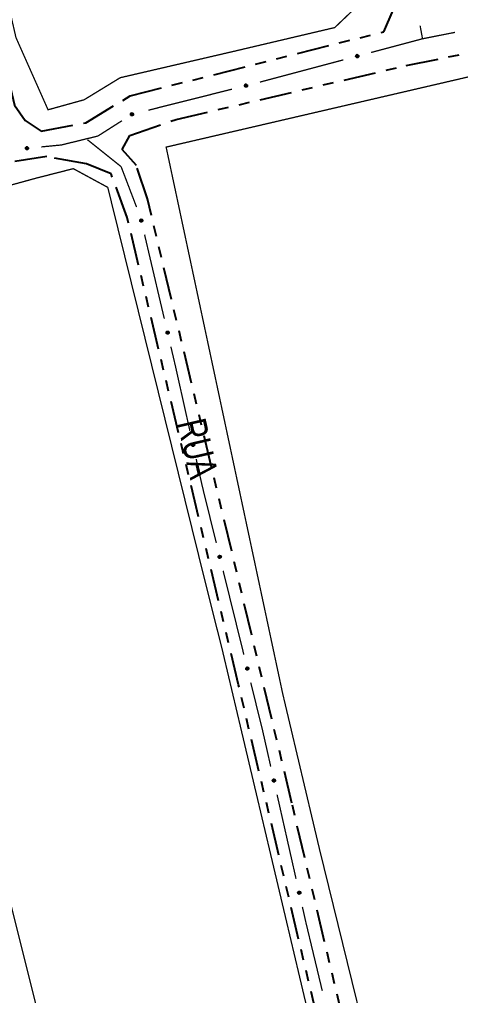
# Model space of a CAD drawing. Extents: x 212200 to 214553, y 4880545 to 4882659.
# Drawn here: x 213280.8 to 213342.1, y 4881436.7 to 4881572.4 of the extents above; entities that cross this region are included whole.
import ezdxf

# ---------------------------------------------------------------- set-up
doc = ezdxf.new("R2010")
doc.units = 0
doc.header["$LTSCALE"] = 1.5
doc.header["$MEASUREMENT"] = 0
doc.linetypes.add('TRACO_12', pattern=[2.5, 2, -0.5])
doc.linetypes.add('TRACO_25', pattern=[8, 3, -1, 1, -1, 1, -1])
for name, color, linetype in [('RU-QUADRA', 210, 'CONTINUOUS'), ('SV-EIXO-RUA-N-PAV', 6, 'CONTINUOUS'), ('SV-RUA-NAO-PAV', 7, 'CONTINUOUS'), ('SV-TXT-RUA-N-PAV', 7, 'CONTINUOUS')]:
    doc.layers.add(name, color=color, linetype=linetype)
doc.styles.add('ARIAL', font='ARIAL.SHX')

msp = doc.modelspace()

# ---------------------------------------------------------------- linework, layer by layer
at = {"layer": 'RU-QUADRA', "linetype": 'TRACO_12', "const_width": 0.18, "flags": 128}
for points in [[(213344.778858, 4881366.276218), (213378.799979, 4881374.044821), (213396.852874, 4881374.817639), (213478.953712, 4881379.8545), (213474.924223, 4881403.024061), (213469.887362, 4881436.771031), (213458.302581, 4881503.257599), (213447.725172, 4881582.840006), (213445.041887, 4881600.656325), (213445.947015, 4881606.268115), (213445.584964, 4881615.500416), (213443.050607, 4881628.172201), (213439.430097, 4881641.206037), (213436.352663, 4881654.511412), (213432.913179, 4881676.415497), (213424.04, 4881720.13), (213420.06, 4881746.92), (213416.62, 4881769.64), (213413.91, 4881786.3), (213411.55, 4881800.33), (213411.19, 4881811.19), (213409.741914, 4881822.774616), (213409.02, 4881829.83), (213406.81, 4881839.02), (213400.09, 4881878.83), (213395.74, 4881904.23), (213392.64, 4881917.97), (213389.95, 4881935.66), (213384.95, 4881968.42), (213379.07, 4882006.96), (213374.51, 4882036.01), (213370.41, 4882056.76), (213364.068246, 4882088.857105), (213326.173552, 4882079.914974), (213344.45, 4881998.51), (213356.54, 4881944.19), (213367.46, 4881897.23), (213373.36, 4881871.74), (213382.04, 4881834.04), (213383.15, 4881828.27), (213375.44, 4881824.4), (213367.96, 4881822.45), (213351.54, 4881818.46), (213345.05, 4881817.69), (213342.628249, 4881816.344882), (213341.223762, 4881814.35693), (213342.83, 4881805.84), (213357.5, 4881752.05), (213364.62, 4881726.72), (213382.045012, 4881666.64012), (213390.19116, 4881636.318349), (213401.414741, 4881597.759917), (213405.397302, 4881591.967101), (213408.941341, 4881583.847378), (213407.430283, 4881579.314203), (213301.152511, 4881554.633584), (213317.361297, 4881478.650507), (213322.418793, 4881457.280693)], [(213232.463787, 4881790.360215), (213230.791194, 4881785.063672), (213232.823333, 4881768.749712), (213244.509946, 4881723.761306), (213269.818353, 4881615.295533), (213280.272056, 4881569.85677), (213284.732302, 4881559.821215), (213289.75008, 4881561.215042), (213294.767857, 4881564.281462), (213310.378721, 4881567.905412), (213324.595757, 4881571.250597), (213330.449831, 4881576.825906), (213324.595757, 4881603.866151), (213308.706128, 4881668.679111), (213277.623784, 4881796.493054), (213269.260822, 4881798.165647), (213254.486255, 4881795.099227), (213245.286996, 4881792.869104), (213239.154157, 4881791.754042)], [(213337.798852, 4881362.800366), (213338.403396, 4881360.284183), (213319.709325, 4881353.756286), (213304.756498, 4881348.534816), (213301.190597, 4881362.8018), (213275.749395, 4881464.590699), (213261.532303, 4881513.238985), (213254.298, 4881542.427949), (213283.075685, 4881550.317487), (213288.245285, 4881551.637408), (213293.035513, 4881549.037476), (213299.198638, 4881524.085994), (213306.553584, 4881494.309418), (213308.964995, 4881484.729758), (213315.982088, 4881455.056658)]]:
    msp.add_lwpolyline(points, close=True, dxfattribs=at)
at = {"layer": 'SV-EIXO-RUA-N-PAV', "const_width": 0.18}
for points in [[(213336.468535, 4881571.515363), (213336.650624, 4881570.532081)], [(213336.756303, 4881569.680928), (213329.655695, 4881567.78957)], [(213336.650624, 4881570.532081), (213336.808245, 4881569.680928)], [(213337.395603, 4881569.808025), (213336.756303, 4881569.680928)], [(213341.318823, 4881570.587989), (213337.395603, 4881569.808025)], [(213325.790465, 4881566.760005), (213314.194778, 4881563.671312)], [(213310.3172, 4881562.689438), (213298.679601, 4881559.762617)], [(213295.008717, 4881558.303642), (213292.478878, 4881556.691217)], [(213291.670431, 4881556.175944), (213286.773824, 4881554.976774)], [(213292.478878, 4881556.691217), (213291.670431, 4881556.175944)], [(213286.580091, 4881554.92933), (213283.792336, 4881554.66201)], [(213286.773824, 4881554.976774), (213286.580091, 4881554.92933)], [(213290.216048, 4881555.656521), (213294.120392, 4881552.533046)], [(213294.120392, 4881552.533046), (213294.890851, 4881551.916679)], [(213294.890851, 4881551.916679), (213297.038437, 4881546.299916)], [(213298.152084, 4881542.46701), (213300.895623, 4881530.784844)], [(213301.810136, 4881526.890789), (213302.267393, 4881524.943761)], [(213302.267393, 4881524.943761), (213302.422477, 4881524.283403)], [(213302.422477, 4881524.283403), (213304.456596, 4881515.186371)], [(213305.329451, 4881511.282767), (213305.984093, 4881508.355064)], [(213305.984093, 4881508.355064), (213306.162319, 4881507.558)], [(213306.162319, 4881507.558), (213308.124244, 4881499.613412)], [(213309.08324, 4881495.730072), (213311.960226, 4881484.080053)], [(213312.919222, 4881480.196713), (213314.357715, 4881474.371703)], [(213314.357715, 4881474.371703), (213314.576963, 4881473.483885)], [(213314.576963, 4881473.483885), (213315.696509, 4881468.523136)], [(213316.577087, 4881464.621267), (213319.218819, 4881452.915659)], [(213320.099397, 4881449.01379), (213320.539685, 4881447.062855)], [(213320.539685, 4881447.062855), (213320.602263, 4881446.78557)], [(213320.602263, 4881446.78557), (213322.866978, 4881437.337465)]]:
    msp.add_lwpolyline(points, dxfattribs=at)
at = {"layer": 'SV-EIXO-RUA-N-PAV'}
for points in [[(213327.890253, 4881567.205398), (213327.866339, 4881567.162735), (213327.837061, 4881567.130959), (213327.805014, 4881567.111484), (213327.772208, 4881567.101659), (213327.737513, 4881567.095387), (213327.701138, 4881567.096782), (213327.66111, 4881567.107272), (213327.618145, 4881567.130962), (213327.587564, 4881567.163093), (213327.56679, 4881567.19349), (213327.554575, 4881567.227109), (213327.549048, 4881567.260915), (213327.551746, 4881567.298651), (213327.562773, 4881567.339113), (213327.587639, 4881567.381739), (213327.616555, 4881567.412695), (213327.648047, 4881567.430718), (213327.681923, 4881567.442784), (213327.71742, 4881567.448762), (213327.753119, 4881567.447187), (213327.793837, 4881567.436011), (213327.835584, 4881567.410911), (213327.866788, 4881567.382423), (213327.885249, 4881567.351192), (213327.896377, 4881567.317574), (213327.90309, 4881567.282852), (213327.90321, 4881567.246229), (213327.890253, 4881567.205398)], [(213312.422991, 4881563.10553), (213312.398484, 4881563.063204), (213312.368766, 4881563.031839), (213312.336451, 4881563.012813), (213312.303511, 4881563.003446), (213312.268732, 4881562.997658), (213312.23238, 4881562.999559), (213312.192502, 4881563.010607), (213312.149871, 4881563.034892), (213312.119741, 4881563.067447), (213312.099393, 4881563.09813), (213312.087648, 4881563.131916), (213312.082591, 4881563.165796), (213312.085815, 4881563.203491), (213312.097405, 4881563.243795), (213312.122862, 4881563.28607), (213312.152208, 4881563.31662), (213312.183948, 4881563.334203), (213312.217988, 4881563.345796), (213312.253565, 4881563.351278), (213312.289238, 4881563.349206), (213312.329797, 4881563.337464), (213312.37119, 4881563.311785), (213312.401994, 4881563.282864), (213312.420018, 4881563.25138), (213312.430676, 4881563.217609), (213312.436905, 4881563.182797), (213312.436515, 4881563.146176), (213312.422991, 4881563.10553)], [(213296.577504, 4881559.17299), (213296.567606, 4881559.125094), (213296.549305, 4881559.085953), (213296.524645, 4881559.057701), (213296.496344, 4881559.038418), (213296.465168, 4881559.021952), (213296.430074, 4881559.012284), (213296.388747, 4881559.010183), (213296.340631, 4881559.019775), (213296.301767, 4881559.041158), (213296.272776, 4881559.063852), (213296.25097, 4881559.092205), (213296.235481, 4881559.122758), (213296.226644, 4881559.159544), (213296.224923, 4881559.201446), (213296.235739, 4881559.249596), (213296.253944, 4881559.287845), (213296.278514, 4881559.314545), (213296.307157, 4881559.336287), (213296.339186, 4881559.352717), (213296.37369, 4881559.362008), (213296.415882, 4881559.363665), (213296.463264, 4881559.35236), (213296.50162, 4881559.334638), (213296.528658, 4881559.310449), (213296.549429, 4881559.281768), (213296.566325, 4881559.2507), (213296.577511, 4881559.215827), (213296.577504, 4881559.17299)], [(213281.955, 4881554.375242), (213281.924413, 4881554.337078), (213281.890321, 4881554.310533), (213281.855514, 4881554.296576), (213281.821541, 4881554.292264), (213281.786287, 4881554.291767), (213281.750634, 4881554.299107), (213281.712867, 4881554.316019), (213281.674368, 4881554.346433), (213281.64947, 4881554.383144), (213281.633962, 4881554.416536), (213281.627426, 4881554.451703), (213281.627516, 4881554.485958), (213281.636366, 4881554.522741), (213281.653878, 4881554.560846), (213281.685398, 4881554.598818), (213281.718999, 4881554.624613), (213281.75302, 4881554.637228), (213281.788416, 4881554.643576), (213281.824413, 4881554.643652), (213281.85937, 4881554.636245), (213281.897704, 4881554.618544), (213281.934771, 4881554.586937), (213281.960881, 4881554.553718), (213281.97397, 4881554.519883), (213281.979435, 4881554.484895), (213281.980363, 4881554.449542), (213281.974477, 4881554.413395), (213281.955, 4881554.375242)], [(213297.769143, 4881544.57908), (213297.811078, 4881544.553911), (213297.841973, 4881544.523704), (213297.860489, 4881544.491093), (213297.869337, 4881544.45801), (213297.874577, 4881544.423145), (213297.872105, 4881544.386828), (213297.860432, 4881544.347127), (213297.835479, 4881544.304884), (213297.802455, 4881544.275269), (213297.771456, 4881544.255405), (213297.73749, 4881544.244193), (213297.703534, 4881544.23967), (213297.665895, 4881544.243486), (213297.625778, 4881544.255707), (213297.583908, 4881544.281826), (213297.553823, 4881544.311648), (213297.536741, 4881544.343661), (213297.525685, 4881544.377879), (213297.520762, 4881544.413538), (213297.523395, 4881544.449174), (213297.535773, 4881544.489543), (213297.5621, 4881544.530528), (213297.591501, 4881544.560873), (213297.623265, 4881544.5784), (213297.657199, 4881544.588526), (213297.692104, 4881544.594207), (213297.728715, 4881544.593242), (213297.769143, 4881544.57908)], [(213301.427195, 4881529.002859), (213301.46913, 4881528.97769), (213301.500025, 4881528.947483), (213301.518541, 4881528.914873), (213301.527389, 4881528.881789), (213301.532629, 4881528.846924), (213301.530157, 4881528.810607), (213301.518484, 4881528.770906), (213301.493531, 4881528.728663), (213301.460507, 4881528.699048), (213301.429508, 4881528.679185), (213301.395541, 4881528.667972), (213301.361586, 4881528.663449), (213301.323947, 4881528.667265), (213301.28383, 4881528.679487), (213301.24196, 4881528.705606), (213301.211875, 4881528.735427), (213301.194793, 4881528.76744), (213301.183737, 4881528.801658), (213301.178814, 4881528.837317), (213301.181446, 4881528.872953), (213301.193825, 4881528.913322), (213301.220152, 4881528.954307), (213301.249553, 4881528.984652), (213301.281317, 4881529.002179), (213301.315251, 4881529.012305), (213301.350156, 4881529.017986), (213301.386767, 4881529.017021), (213301.427195, 4881529.002859)], [(213304.969098, 4881513.398808), (213305.010762, 4881513.373192), (213305.041332, 4881513.342657), (213305.059498, 4881513.309851), (213305.067993, 4881513.276675), (213305.07286, 4881513.241755), (213305.07, 4881513.205467), (213305.057904, 4881513.165893), (213305.032501, 4881513.123919), (213304.999162, 4881513.094658), (213304.967952, 4881513.075127), (213304.933868, 4881513.064278), (213304.899867, 4881513.060118), (213304.86227, 4881513.064336), (213304.822286, 4881513.076986), (213304.780697, 4881513.103551), (213304.750933, 4881513.133692), (213304.734194, 4881513.165885), (213304.723504, 4881513.20022), (213304.718962, 4881513.235929), (213304.721975, 4881513.271535), (213304.734784, 4881513.31177), (213304.761548, 4881513.352471), (213304.791271, 4881513.3825), (213304.823221, 4881513.399687), (213304.857261, 4881513.40945), (213304.892225, 4881513.414757), (213304.928823, 4881513.413401), (213304.969098, 4881513.398808)], [(213308.676165, 4881497.837624), (213308.718385, 4881497.812936), (213308.749623, 4881497.783085), (213308.768511, 4881497.750688), (213308.777737, 4881497.717708), (213308.783375, 4881497.682905), (213308.781318, 4881497.646562), (213308.770101, 4881497.606731), (213308.745633, 4881497.564204), (213308.71295, 4881497.534214), (213308.682179, 4881497.513997), (213308.648344, 4881497.502397), (213308.614442, 4881497.497486), (213308.576762, 4881497.50087), (213308.536508, 4881497.512633), (213308.494341, 4881497.538271), (213308.463917, 4881497.567747), (213308.446471, 4881497.599562), (213308.435024, 4881497.633652), (213308.429693, 4881497.669252), (213308.431918, 4881497.704915), (213308.443834, 4881497.745424), (213308.46969, 4881497.786707), (213308.498742, 4881497.817387), (213308.530304, 4881497.835275), (213308.564119, 4881497.845789), (213308.598958, 4881497.851869), (213308.635577, 4881497.851322), (213308.676165, 4881497.837624)], [(213312.512147, 4881482.304265), (213312.554367, 4881482.279577), (213312.585605, 4881482.249725), (213312.604493, 4881482.217329), (213312.613719, 4881482.184349), (213312.619357, 4881482.149546), (213312.6173, 4881482.113203), (213312.606083, 4881482.073372), (213312.581615, 4881482.030845), (213312.548932, 4881482.000855), (213312.518161, 4881481.980638), (213312.484326, 4881481.969038), (213312.450424, 4881481.964127), (213312.412744, 4881481.967511), (213312.37249, 4881481.979274), (213312.330323, 4881482.004912), (213312.299899, 4881482.034388), (213312.282453, 4881482.066203), (213312.271006, 4881482.100293), (213312.265675, 4881482.135893), (213312.2679, 4881482.171556), (213312.279816, 4881482.212064), (213312.305672, 4881482.253348), (213312.334724, 4881482.284028), (213312.366286, 4881482.301916), (213312.400101, 4881482.31243), (213312.43494, 4881482.31851), (213312.471559, 4881482.317963), (213312.512147, 4881482.304265)], [(213316.212547, 4881466.73659), (213316.254262, 4881466.711057), (213316.284892, 4881466.680583), (213316.303124, 4881466.647812), (213316.311683, 4881466.614653), (213316.31662, 4881466.579743), (213316.313831, 4881466.543449), (213316.301813, 4881466.503852), (213316.276494, 4881466.461827), (213316.243213, 4881466.432501), (213316.212042, 4881466.412908), (213316.177979, 4881466.401992), (213316.143986, 4881466.397765), (213316.106381, 4881466.401908), (213316.066373, 4881466.414479), (213316.024731, 4881466.440961), (213315.994907, 4881466.471044), (213315.978105, 4881466.503204), (213315.967347, 4881466.537517), (213315.962735, 4881466.573218), (213315.965677, 4881466.608829), (213315.978406, 4881466.649089), (213316.005089, 4881466.689843), (213316.034753, 4881466.719931), (213316.066669, 4881466.737181), (213316.100689, 4881466.747011), (213316.135643, 4881466.752388), (213316.172244, 4881466.751104), (213316.212547, 4881466.73659)], [(213319.734857, 4881451.129114), (213319.776572, 4881451.10358), (213319.807202, 4881451.073106), (213319.825433, 4881451.040335), (213319.833993, 4881451.007176), (213319.83893, 4881450.972267), (213319.836141, 4881450.935972), (213319.824123, 4881450.896375), (213319.798804, 4881450.85435), (213319.765523, 4881450.825024), (213319.734352, 4881450.805432), (213319.700289, 4881450.794515), (213319.666296, 4881450.790288), (213319.628691, 4881450.794431), (213319.588682, 4881450.807002), (213319.547041, 4881450.833484), (213319.517217, 4881450.863567), (213319.500415, 4881450.895727), (213319.489657, 4881450.93004), (213319.485044, 4881450.965741), (213319.487987, 4881451.001352), (213319.500716, 4881451.041612), (213319.527399, 4881451.082366), (213319.557063, 4881451.112455), (213319.588979, 4881451.129704), (213319.622999, 4881451.139534), (213319.657953, 4881451.144911), (213319.694554, 4881451.143627), (213319.734857, 4881451.129114)]]:
    msp.add_lwpolyline(points, close=True, dxfattribs=at)
for points in [[(213327.866788, 4881567.382423), (213327.549048, 4881567.260915)], [(213327.835584, 4881567.410911), (213327.551746, 4881567.298651)], [(213327.885249, 4881567.351192), (213327.554575, 4881567.227109)], [(213327.872467, 4881567.366657), (213327.554599, 4881567.245273)], [(213327.848831, 4881567.397076), (213327.554697, 4881567.282014)], [(213327.811394, 4881567.420994), (213327.560069, 4881567.32016)], [(213327.888191, 4881567.334131), (213327.561709, 4881567.213277)], [(213327.793837, 4881567.436011), (213327.562773, 4881567.339113)], [(213327.896377, 4881567.317574), (213327.56679, 4881567.19349)], [(213327.896355, 4881567.298179), (213327.582443, 4881567.177849)], [(213327.768769, 4881567.437883), (213327.582583, 4881567.362871)], [(213327.90309, 4881567.282852), (213327.587564, 4881567.163093)], [(213327.753119, 4881567.447187), (213327.587639, 4881567.381739)], [(213327.898543, 4881567.263459), (213327.607397, 4881567.147781)], [(213327.731239, 4881567.446243), (213327.608171, 4881567.399341)], [(213327.71742, 4881567.448762), (213327.616555, 4881567.412695)], [(213327.90321, 4881567.246229), (213327.618145, 4881567.130962)], [(213327.895457, 4881567.227335), (213327.642548, 4881567.121842)], [(213327.890253, 4881567.205398), (213327.66111, 4881567.107272)], [(213327.876283, 4881567.182689), (213327.688162, 4881567.104338)], [(213327.866339, 4881567.162735), (213327.701138, 4881567.096782)], [(213327.849727, 4881567.144549), (213327.727626, 4881567.099316)], [(213327.837061, 4881567.130959), (213327.737513, 4881567.095387)], [(213312.401994, 4881563.282864), (213312.082591, 4881563.165796)], [(213312.37119, 4881563.311785), (213312.085815, 4881563.203491)], [(213312.420018, 4881563.25138), (213312.087648, 4881563.131916)], [(213312.407453, 4881563.267021), (213312.087924, 4881563.150078)], [(213312.384243, 4881563.297767), (213312.088534, 4881563.186814)], [(213312.347143, 4881563.322204), (213312.094437, 4881563.224881)], [(213312.422722, 4881563.234279), (213312.094588, 4881563.117986)], [(213312.329797, 4881563.337464), (213312.097405, 4881563.243795)], [(213312.430676, 4881563.217609), (213312.099393, 4881563.09813)], [(213312.430385, 4881563.198217), (213312.114826, 4881563.082273)], [(213312.304757, 4881563.339685), (213312.117544, 4881563.267275)], [(213312.436905, 4881563.182797), (213312.119741, 4881563.067447)], [(213312.289238, 4881563.349206), (213312.122862, 4881563.28607)], [(213312.432089, 4881563.16347), (213312.139359, 4881563.05186)], [(213312.267348, 4881563.348568), (213312.143638, 4881563.303385)], [(213312.436515, 4881563.146176), (213312.149871, 4881563.034892)], [(213312.253565, 4881563.351278), (213312.152208, 4881563.31662)], [(213312.428499, 4881563.127392), (213312.174145, 4881563.025433)], [(213312.422991, 4881563.10553), (213312.192502, 4881563.010607)], [(213312.408705, 4881563.083017), (213312.21951, 4881563.007295)], [(213312.398484, 4881563.063204), (213312.23238, 4881562.999559)], [(213312.38162, 4881563.045251), (213312.258901, 4881563.001725)], [(213312.368766, 4881563.031839), (213312.268732, 4881562.997658)], [(213296.415882, 4881559.363665), (213296.224923, 4881559.201446)], [(213296.463264, 4881559.35236), (213296.226644, 4881559.159544)], [(213296.437157, 4881559.354658), (213296.228076, 4881559.182563)], [(213296.480074, 4881559.343177), (213296.234487, 4881559.144578)], [(213296.50162, 4881559.334638), (213296.235481, 4881559.122758)], [(213296.37369, 4881559.362008), (213296.235739, 4881559.249596)], [(213296.391421, 4881559.35787), (213296.236624, 4881559.230082)], [(213296.511799, 4881559.321327), (213296.2455, 4881559.109527)], [(213296.35312, 4881559.354494), (213296.249989, 4881559.272581)], [(213296.528658, 4881559.310449), (213296.25097, 4881559.092205)], [(213296.339186, 4881559.352717), (213296.253944, 4881559.287845)], [(213296.536621, 4881559.295076), (213296.261951, 4881559.081177)], [(213296.549429, 4881559.281768), (213296.272776, 4881559.063852)], [(213296.555272, 4881559.263275), (213296.292425, 4881559.053675)], [(213296.566325, 4881559.2507), (213296.301767, 4881559.041158)], [(213296.567854, 4881559.230841), (213296.325302, 4881559.032558)], [(213296.577511, 4881559.215827), (213296.340631, 4881559.019775)], [(213296.575832, 4881559.195473), (213296.36665, 4881559.018459)], [(213296.577504, 4881559.17299), (213296.388747, 4881559.010183)], [(213296.571053, 4881559.14712), (213296.415421, 4881559.015564)], [(213296.567606, 4881559.125094), (213296.430074, 4881559.012284)], [(213296.55727, 4881559.102737), (213296.454556, 4881559.022708)], [(213296.549305, 4881559.085953), (213296.465168, 4881559.021952)], [(213281.873282, 4881554.6245), (213281.677316, 4881554.581035)], [(213281.85937, 4881554.636245), (213281.685398, 4881554.598818)], [(213281.837632, 4881554.638902), (213281.708538, 4881554.612815)], [(213281.824413, 4881554.643652), (213281.718999, 4881554.624613)], [(213281.97397, 4881554.519883), (213281.627426, 4881554.451703)], [(213281.960881, 4881554.553718), (213281.627516, 4881554.485958)], [(213281.963897, 4881554.537235), (213281.630427, 4881554.469618)], [(213281.974075, 4881554.50257), (213281.632195, 4881554.436889)], [(213281.979435, 4881554.484895), (213281.633962, 4881554.416536)], [(213281.934771, 4881554.586937), (213281.636366, 4881554.522741)], [(213281.94557, 4881554.571118), (213281.636549, 4881554.505845)], [(213281.976234, 4881554.465766), (213281.646838, 4881554.39854)], [(213281.912561, 4881554.600851), (213281.648104, 4881554.542593)], [(213281.980363, 4881554.449542), (213281.64947, 4881554.383144)], [(213281.897704, 4881554.618544), (213281.653878, 4881554.560846)], [(213281.972698, 4881554.431158), (213281.666524, 4881554.364787)], [(213281.974477, 4881554.413395), (213281.674368, 4881554.346433)], [(213281.96373, 4881554.396028), (213281.696946, 4881554.333435)], [(213281.955, 4881554.375242), (213281.712867, 4881554.316019)], [(213281.937494, 4881554.355131), (213281.739072, 4881554.308688)], [(213281.924413, 4881554.337078), (213281.750634, 4881554.299107)], [(213281.905044, 4881554.321862), (213281.777179, 4881554.297264)], [(213281.890321, 4881554.310533), (213281.786287, 4881554.291767)], [(213297.520762, 4881544.413538), (213297.553823, 4881544.311648)], [(213297.523395, 4881544.449174), (213297.583908, 4881544.281826)], [(213297.523689, 4881544.427276), (213297.566922, 4881544.302871)], [(213297.533159, 4881544.464541), (213297.602617, 4881544.276213)], [(213297.535773, 4881544.489543), (213297.625778, 4881544.255707)], [(213297.551304, 4881544.506647), (213297.644642, 4881544.252443)], [(213297.5621, 4881544.530528), (213297.665895, 4881544.243486)], [(213297.576321, 4881544.543359), (213297.682612, 4881544.245942)], [(213297.591501, 4881544.560873), (213297.703534, 4881544.23967)], [(213297.607428, 4881544.566082), (213297.719334, 4881544.244755)], [(213297.623265, 4881544.5784), (213297.73749, 4881544.244193)], [(213297.640406, 4881544.580835), (213297.751527, 4881544.250914)], [(213297.657199, 4881544.588526), (213297.771456, 4881544.255405)], [(213297.676584, 4881544.58793), (213297.787554, 4881544.270588)], [(213297.692104, 4881544.594207), (213297.802455, 4881544.275269)], [(213297.711353, 4881544.589087), (213297.818348, 4881544.294639)], [(213297.728715, 4881544.593242), (213297.835479, 4881544.304884)], [(213297.747371, 4881544.584931), (213297.845319, 4881544.329006)], [(213297.769143, 4881544.57908), (213297.860432, 4881544.347127)], [(213297.791429, 4881544.564442), (213297.864168, 4881544.374081)], [(213297.811078, 4881544.553911), (213297.872105, 4881544.386828)], [(213297.828764, 4881544.536767), (213297.870357, 4881544.413379)], [(213297.841973, 4881544.523704), (213297.874577, 4881544.423145)], [(213301.181446, 4881528.872953), (213301.24196, 4881528.705606)], [(213301.181741, 4881528.851055), (213301.224974, 4881528.726651)], [(213301.191211, 4881528.888321), (213301.260669, 4881528.699992)], [(213301.193825, 4881528.913322), (213301.28383, 4881528.679487)], [(213301.209355, 4881528.930426), (213301.302694, 4881528.676222)], [(213301.220152, 4881528.954307), (213301.323947, 4881528.667265)], [(213301.234373, 4881528.967138), (213301.340664, 4881528.669721)], [(213301.249553, 4881528.984652), (213301.361586, 4881528.663449)], [(213301.26548, 4881528.989861), (213301.377386, 4881528.668534)], [(213301.281317, 4881529.002179), (213301.395541, 4881528.667972)], [(213301.298458, 4881529.004614), (213301.409579, 4881528.674693)], [(213301.315251, 4881529.012305), (213301.429508, 4881528.679185)], [(213301.334636, 4881529.011709), (213301.445606, 4881528.694367)], [(213301.350156, 4881529.017986), (213301.460507, 4881528.699048)], [(213301.369405, 4881529.012866), (213301.4764, 4881528.718419)], [(213301.386767, 4881529.017021), (213301.493531, 4881528.728663)], [(213301.405422, 4881529.00871), (213301.50337, 4881528.752785)], [(213301.427195, 4881529.002859), (213301.518484, 4881528.770906)], [(213301.44948, 4881528.988221), (213301.522219, 4881528.79786)], [(213301.46913, 4881528.97769), (213301.530157, 4881528.810607)], [(213301.486816, 4881528.960546), (213301.528408, 4881528.837158)], [(213301.500025, 4881528.947483), (213301.532629, 4881528.846924)], [(213301.178814, 4881528.837317), (213301.211875, 4881528.735427)], [(213304.718962, 4881513.235929), (213304.750933, 4881513.133692)], [(213304.721975, 4881513.271535), (213304.780697, 4881513.103551)], [(213304.722036, 4881513.249636), (213304.763937, 4881513.124776)], [(213304.731904, 4881513.286797), (213304.799346, 4881513.097738)], [(213304.734784, 4881513.31177), (213304.822286, 4881513.076986)], [(213304.750497, 4881513.328707), (213304.841115, 4881513.07352)], [(213304.761548, 4881513.352471), (213304.86227, 4881513.064336)], [(213304.775906, 4881513.365149), (213304.879012, 4881513.066614)], [(213304.791271, 4881513.3825), (213304.899867, 4881513.060118)], [(213304.807253, 4881513.387539), (213304.915719, 4881513.065034)], [(213304.823221, 4881513.399687), (213304.933868, 4881513.064278)], [(213304.840387, 4881513.401939), (213304.947976, 4881513.070849)], [(213304.857261, 4881513.40945), (213304.967952, 4881513.075127)], [(213304.876639, 4881513.408646), (213304.984212, 4881513.090137)], [(213304.892225, 4881513.414757), (213304.999162, 4881513.094658)], [(213304.911418, 4881513.409432), (213305.015261, 4881513.113858)], [(213304.928823, 4881513.413401), (213305.032501, 4881513.123919)], [(213304.947389, 4881513.404891), (213305.042597, 4881513.147935)], [(213304.969098, 4881513.398808), (213305.057904, 4881513.165893)], [(213304.991226, 4881513.383933), (213305.061927, 4881513.192805)], [(213305.010762, 4881513.373192), (213305.07, 4881513.205467)], [(213305.028264, 4881513.355861), (213305.068535, 4881513.232035)], [(213305.041332, 4881513.342657), (213305.07286, 4881513.241755)], [(213308.429693, 4881497.669252), (213308.463917, 4881497.567747)], [(213308.431918, 4881497.704915), (213308.494341, 4881497.538271)], [(213308.432463, 4881497.683023), (213308.477116, 4881497.55912)], [(213308.441506, 4881497.720394), (213308.513114, 4881497.532872)], [(213308.443834, 4881497.745424), (213308.536508, 4881497.512633)], [(213308.459168, 4881497.762704), (213308.555408, 4881497.509584)], [(213308.46969, 4881497.786707), (213308.576762, 4881497.50087)], [(213308.483764, 4881497.799699), (213308.59345, 4881497.503518)], [(213308.498742, 4881497.817387), (213308.614442, 4881497.497486)], [(213308.514608, 4881497.822777), (213308.630183, 4881497.502751)], [(213308.530304, 4881497.835275), (213308.648344, 4881497.502397)], [(213308.547415, 4881497.837906), (213308.662303, 4881497.509277)], [(213308.564119, 4881497.845789), (213308.682179, 4881497.513997)], [(213308.58351, 4881497.845415), (213308.698103, 4881497.529362)], [(213308.598958, 4881497.851869), (213308.71295, 4881497.534214)], [(213308.618264, 4881497.84697), (213308.72862, 4881497.553765)], [(213308.635577, 4881497.851322), (213308.745633, 4881497.564204)], [(213308.654326, 4881497.843226), (213308.755195, 4881497.588438)], [(213308.676165, 4881497.837624), (213308.770101, 4881497.606731)], [(213308.698616, 4881497.823242), (213308.773528, 4881497.633725)], [(213308.718385, 4881497.812936), (213308.781318, 4881497.646562)], [(213308.736266, 4881497.795996), (213308.779267, 4881497.673091)], [(213308.749623, 4881497.783085), (213308.783375, 4881497.682905)], [(213312.265675, 4881482.135893), (213312.299899, 4881482.034388)], [(213312.2679, 4881482.171556), (213312.330323, 4881482.004912)], [(213312.268445, 4881482.149664), (213312.313098, 4881482.025761)], [(213312.277488, 4881482.187035), (213312.349096, 4881481.999513)], [(213312.279816, 4881482.212064), (213312.37249, 4881481.979274)], [(213312.29515, 4881482.229345), (213312.39139, 4881481.976225)], [(213312.305672, 4881482.253348), (213312.412744, 4881481.967511)], [(213312.319746, 4881482.26634), (213312.429432, 4881481.970159)], [(213312.334724, 4881482.284028), (213312.450424, 4881481.964127)], [(213312.35059, 4881482.289418), (213312.466164, 4881481.969392)], [(213312.366286, 4881482.301916), (213312.484326, 4881481.969038)], [(213312.383397, 4881482.304547), (213312.498285, 4881481.975918)], [(213312.400101, 4881482.31243), (213312.518161, 4881481.980638)], [(213312.419492, 4881482.312056), (213312.534085, 4881481.996003)], [(213312.43494, 4881482.31851), (213312.548932, 4881482.000855)], [(213312.454246, 4881482.313611), (213312.564602, 4881482.020406)], [(213312.471559, 4881482.317963), (213312.581615, 4881482.030845)], [(213312.490308, 4881482.309867), (213312.591177, 4881482.055079)], [(213312.512147, 4881482.304265), (213312.606083, 4881482.073372)], [(213312.534598, 4881482.289883), (213312.60951, 4881482.100366)], [(213312.554367, 4881482.279577), (213312.6173, 4881482.113203)], [(213312.572248, 4881482.262637), (213312.615249, 4881482.139732)], [(213312.585605, 4881482.249725), (213312.619357, 4881482.149546)], [(213315.962735, 4881466.573218), (213315.994907, 4881466.471044)], [(213315.965677, 4881466.608829), (213316.024731, 4881466.440961)], [(213315.965781, 4881466.58693), (213316.007929, 4881466.462153)], [(213315.975575, 4881466.624111), (213316.043391, 4881466.435185)], [(213315.978406, 4881466.649089), (213316.066373, 4881466.414479)], [(213315.994085, 4881466.666057), (213316.085208, 4881466.41105)], [(213316.005089, 4881466.689843), (213316.106381, 4881466.401908)], [(213316.019422, 4881466.70255), (213316.123119, 4881466.404219)], [(213316.034753, 4881466.719931), (213316.143986, 4881466.397765)], [(213316.050725, 4881466.725001), (213316.159829, 4881466.402712)], [(213316.066669, 4881466.737181), (213316.177979, 4881466.401992)], [(213316.08383, 4881466.739467), (213316.192075, 4881466.40859)], [(213316.100689, 4881466.747011), (213316.212042, 4881466.412908)], [(213316.120069, 4881466.746246), (213316.228272, 4881466.42795)], [(213316.135643, 4881466.752388), (213316.243213, 4881466.432501)], [(213316.154847, 4881466.747101), (213316.259274, 4881466.451733)], [(213316.172244, 4881466.751104), (213316.276494, 4881466.461827)], [(213316.190826, 4881466.742631), (213316.286543, 4881466.485863)], [(213316.212547, 4881466.73659), (213316.301813, 4881466.503852)], [(213316.234704, 4881466.721759), (213316.305783, 4881466.530772)], [(213316.254262, 4881466.711057), (213316.313831, 4881466.543449)], [(213316.271798, 4881466.69376), (213316.312314, 4881466.570015)], [(213316.284892, 4881466.680583), (213316.31662, 4881466.579743)], [(213319.485044, 4881450.965741), (213319.517217, 4881450.863567)], [(213319.487987, 4881451.001352), (213319.547041, 4881450.833484)], [(213319.488091, 4881450.979453), (213319.530239, 4881450.854676)], [(213319.497885, 4881451.016634), (213319.565701, 4881450.827708)], [(213319.500716, 4881451.041612), (213319.588682, 4881450.807002)], [(213319.516395, 4881451.05858), (213319.607518, 4881450.803573)], [(213319.527399, 4881451.082366), (213319.628691, 4881450.794431)], [(213319.541732, 4881451.095073), (213319.645429, 4881450.796742)], [(213319.557063, 4881451.112455), (213319.666296, 4881450.790288)], [(213319.573035, 4881451.117524), (213319.682139, 4881450.795235)], [(213319.588979, 4881451.129704), (213319.700289, 4881450.794515)], [(213319.60614, 4881451.13199), (213319.714385, 4881450.801113)], [(213319.622999, 4881451.139534), (213319.734352, 4881450.805432)], [(213319.642379, 4881451.138769), (213319.750582, 4881450.820473)], [(213319.657953, 4881451.144911), (213319.765523, 4881450.825024)], [(213319.677157, 4881451.139624), (213319.781584, 4881450.844256)], [(213319.694554, 4881451.143627), (213319.798804, 4881450.85435)], [(213319.713136, 4881451.135154), (213319.808853, 4881450.878387)], [(213319.734857, 4881451.129114), (213319.824123, 4881450.896375)], [(213319.757014, 4881451.114282), (213319.828093, 4881450.923295)], [(213319.776572, 4881451.10358), (213319.836141, 4881450.935972)], [(213319.794108, 4881451.086284), (213319.834624, 4881450.962538)], [(213319.807202, 4881451.073106), (213319.83893, 4881450.972267)]]:
    msp.add_lwpolyline(points, dxfattribs=at)
at = {"layer": 'SV-RUA-NAO-PAV', "linetype": 'TRACO_25'}
msp.add_polyline3d([(213228.829998, 4881790.978914, 13.328272), (213227.340661, 4881787.109066, 13.318183), (213227.721496, 4881781.689264, 13.368625), (213241.139564, 4881727.001206, 13.429154), (213280.074207, 4881560.46713, 13.69145), (213281.544489, 4881558.317201, 13.701538), (213283.763549, 4881556.846647, 13.711626), (213289.984219, 4881558.017162, 13.671273), (213296.143403, 4881561.756987, 13.69145), (213331.442859, 4881570.682076, 13.802422), (213332.700167, 4881573.666331, 13.933569), (213333.409493, 4881577.796174, 13.832686), (213307.604148, 4881681.87248, 13.641008), (213279.12673, 4881799.80829, 13.469507), (213277.746525, 4881801.448238, 13.469507), (213275.684435, 4881801.381686, 13.358537), (213244.748811, 4881794.748681, 13.459419), (213238.679136, 4881794.12874, 13.318183), (213232.82952, 4881793.078813, 13.257653)], close=True, dxfattribs=at)
for points in [[(213342.885042, 4881362.800167, 9.968872), (213341.544676, 4881365.664896, 10.200903), (213334.227726, 4881397.462833, 10.957524), (213318.637969, 4881463.440487, 12.581738), (213298.556554, 4881547.433503, 13.731803), (213297.010727, 4881552.070986, 13.782245), (213295.023234, 4881554.279312, 13.782245), (213296.127397, 4881556.266805, 13.641008), (213302.53154, 4881558.47513, 13.620831), (213334.552257, 4881565.983436, 13.802422), (213343.217937, 4881567.726974, 14.125246), (213390.551099, 4881578.157636, 14.04454)], [(213338.908457, 4881362.800323, 10.382492), (213311.225672, 4881479.869924, 12.98527), (213295.756069, 4881544.837615, 13.75198), (213293.505202, 4881550.907404, 13.741892), (213290.065111, 4881552.307372, 13.762068), (213284.565161, 4881553.307368, 13.701538), (213267.816188, 4881550.757561, 13.610744), (213251.007172, 4881548.497744, 13.580479), (213247.937409, 4881547.717791, 13.610744), (213246.307686, 4881546.337852, 13.610744), (213246.597975, 4881544.427921, 13.550214), (213251.498567, 4881539.478075, 13.782245), (213254.799572, 4881532.278321, 13.852862), (213262.024387, 4881499.829478, 13.156771), (213265.665506, 4881491.819752, 13.166859), (213269.316815, 4881482.590072, 12.975182), (213271.338316, 4881472.530432, 12.80368), (213273.570323, 4881459.190911, 12.400149), (213276.312517, 4881444.541436, 12.087412), (213278.944104, 4881433.781819, 11.895735), (213291.030886, 4881387.623453, 10.210991), (213292.892321, 4881378.023797, 9.867989), (213293.818919, 4881370.015146, 9.898253), (213294.672145, 4881362.802055, 9.898253)]]:
    msp.add_polyline3d(points, dxfattribs=at)

# ---------------------------------------------------------------- texts
at = {"layer": 'SV-TXT-RUA-N-PAV', "style": 'ARIAL', "width": 0.7}
msp.add_text('RUA', height=4, rotation=283, dxfattribs=at).set_placement((213302.67225, 4881516.315527))

doc.saveas('drawing.dxf')
